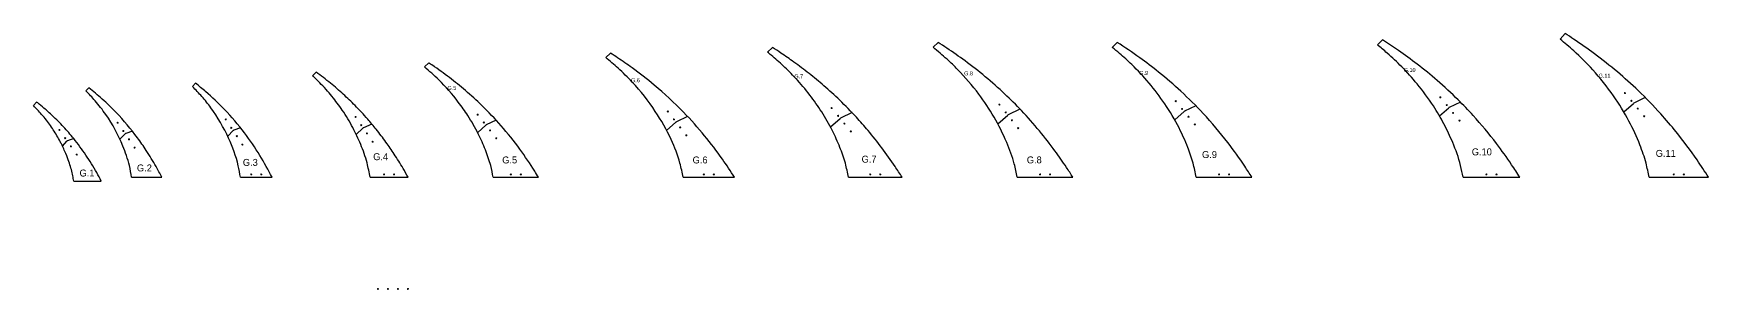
# Model space of a CAD drawing. Header units: inches. Extents: x -1683 to 11264, y -1696 to 865.
# Drawn here: x -1089 to -87, y -1397 to -1244 of the extents above; entities that cross this region are included whole.
import ezdxf

# ---------------------------------------------------------------- set-up
doc = ezdxf.new("R2010")
doc.units = ezdxf.units.IN
doc.header["$MEASUREMENT"] = 0
doc.layers.add('Annotation', color=7, linetype='Continuous', lineweight=9)
doc.layers.add('Drilling', color=3, linetype='Continuous', lineweight=13)
doc.styles.add('Tw Cen MT', font='')
doc.styles.get('Tw Cen MT').set_extended_font_data('Tw Cen MT')

msp = doc.modelspace()

# ---------------------------------------------------------------- linework, layer by layer
for p, q in [((-547.65231, -1249.07402), (-550.68115, -1252.02326)), ((-440.54209, -1249.07911), (-443.57394, -1252.0449)), ((-281.85846, -1247.55765), (-284.9617, -1250.56933)), ((-172.74261, -1243.77145), (-175.74667, -1247.11249)), ((-852.28963, -1261.27812), (-854.80309, -1263.74599)), ((-743.58292, -1255.50165), (-746.44023, -1258.1698)), ((-646.70087, -1252.14277), (-649.68172, -1254.9348)), ((-921.71711, -1269.09682), (-919.62631, -1266.82212)), ((-1057.29743, -1278.05846), (-1055.60489, -1276.15436)), ((-993.54374, -1275.48551), (-991.77309, -1273.46094)), ((-124.7297, -1282.07845), (-131.60806, -1285.44393)), ((-1088.63732, -1286.89659), (-1086.78693, -1284.75857)), ((-599.13434, -1291.03711), (-606.04151, -1294.42159)), ((-498.73695, -1288.92014), (-505.81278, -1292.4158)), ((-406.1874, -1295.37138), (-400.51094, -1290.42357)), ((-393.52035, -1286.98343), (-400.29142, -1290.2782)), ((-247.83181, -1293.03676), (-242.24704, -1288.14997)), ((-235.34524, -1284.76832), (-242.02435, -1288.00251)), ((-137.60742, -1290.6059), (-131.82399, -1285.58691)), ((-1029.5239, -1302.09687), (-1033.35301, -1303.46777)), ((-972.51421, -1305.18822), (-969.17162, -1301.80107)), ((-964.86563, -1300.12344), (-968.80348, -1301.56438)), ((-895.60792, -1304.14588), (-891.61426, -1300.32111)), ((-886.23726, -1297.94075), (-891.31752, -1300.12461)), ((-823.00514, -1303.02062), (-818.12885, -1298.60586)), ((-811.91025, -1295.67373), (-817.87822, -1298.43989)), ((-710.06302, -1301.6808), (-704.42645, -1296.75954)), ((-697.4745, -1293.34486), (-704.20556, -1296.61327)), ((-612.06867, -1299.60205), (-606.2565, -1294.56395)), ((-512.00275, -1297.70458), (-506.02239, -1292.5546)), ((-1071.35403, -1311.0232), (-1068.72464, -1308.11995)), ((-1064.61285, -1306.55928), (-1068.31215, -1307.84681)), ((-1036.96151, -1307.02195), (-1033.73178, -1303.71098)), ((-1064.57407, -1332.01153), (-1048.10926, -1332.01153)), ((-1029.93943, -1329.75167), (-1011.9026, -1329.75167)), ((-964.86724, -1329.75167), (-945.92972, -1329.75167)), ((-887.36521, -1329.75167), (-864.63446, -1329.75167)), ((-813.75451, -1329.75167), (-786.60853, -1329.75167)), ((-700.09391, -1329.75167), (-669.43232, -1329.75167)), ((-601.24903, -1329.75167), (-569.19894, -1329.75167)), ((-500.3704, -1329.75167), (-467.06145, -1329.75167)), ((-393.28193, -1329.75167), (-359.97289, -1329.75167)), ((-233.71656, -1329.75167), (-199.77765, -1329.75167)), ((-122.46061, -1329.75167), (-86.94844, -1329.75167))]:
    msp.add_line(p, q)
for centre, start, end in [((-399.85387, -1291.1774), 115.94739178, 131.07659215), ((-241.58853, -1288.90254), 115.8374018, 131.18658214), ((-131.16856, -1286.34217), 116.07184846, 130.95213547), ((-968.45984, -1302.50348), 110.09857481, 135.37940993), ((-890.92259, -1301.04332), 113.26142354, 133.7625604), ((-817.45769, -1299.34718), 114.86778926, 132.15619467), ((-703.76876, -1297.51283), 115.8999188, 131.12406514), ((-605.6015, -1295.31958), 116.10459351, 130.91939043), ((-505.36985, -1293.31236), 116.29068541, 130.73329853), ((-1067.98344, -1308.79124), 109.19026747, 137.83371647), ((-1033.01594, -1304.40925), 109.69846075, 135.71161894)]:
    msp.add_arc(centre, 1, start, end)
for points, knots in [([(-500.3704, -1329.75167), (-500.89234, -1327.07822), (-502.31872, -1319.92297), (-506.82971, -1307.75887), (-513.83353, -1293.7007), (-523.61831, -1279.02093), (-533.39016, -1267.70264), (-542.78284, -1258.57821), (-547.86355, -1254.36163), (-550.68115, -1252.02326)], [0.5869215208, 0.5869215208, 0.5869215208, 0.5869215208, 8.7503053032, 22.4575233166, 39.3324643021, 55.7873233548, 75.2467234449, 84.0659797444, 95.046041505, 95.046041505, 95.046041505, 95.046041505]), ([(-467.06145, -1329.75167), (-468.33261, -1327.75524), (-471.75587, -1322.39514), (-478.2968, -1313.04975), (-487.16515, -1301.64076), (-497.19954, -1290.31208), (-508.05211, -1279.49266), (-519.30657, -1269.54846), (-530.94872, -1260.46), (-540.43714, -1253.75669), (-545.90155, -1250.21027), (-547.65231, -1249.07402)], [0.6835575084, 0.6835575084, 0.6835575084, 0.6835575084, 7.7834422239, 19.76272703, 34.8896016016, 51.1109699641, 65.1277292557, 80.8396250826, 96.1341473469, 109.4153214058, 115.6766264221, 115.6766264221, 115.6766264221, 115.6766264221]), ([(-393.28193, -1329.75167), (-393.84515, -1326.88853), (-395.07121, -1320.78994), (-398.56497, -1310.90609), (-403.94956, -1298.88975), (-411.65831, -1285.93657), (-421.24262, -1273.31883), (-430.50221, -1263.45215), (-438.06178, -1256.5385), (-442.09967, -1253.24676), (-443.57394, -1252.0449)], [0.5870009751, 0.5870009751, 0.5870009751, 0.5870009751, 9.3307774149, 19.2316136992, 31.9501895949, 48.7957201256, 64.3189308595, 79.4014547586, 89.3231101501, 95.0288489936, 95.0288489936, 95.0288489936, 95.0288489936]), ([(-359.97289, -1329.75167), (-361.37931, -1327.54729), (-365.92305, -1320.44695), (-375.31255, -1307.4055), (-388.01756, -1292.35235), (-402.00835, -1278.41554), (-414.7891, -1267.4463), (-427.54129, -1257.70657), (-436.01252, -1252.08498), (-440.54209, -1249.07911)], [0.6839622943, 0.6839622943, 0.6839622943, 0.6839622943, 8.527951553, 25.9720125275, 48.8508466719, 67.5387887454, 85.1546419685, 99.3428085549, 115.6472300743, 115.6472300743, 115.6472300743, 115.6472300743]), ([(-233.71656, -1329.75167), (-234.17097, -1327.35956), (-235.55514, -1320.22633), (-239.47501, -1309.48289), (-245.04029, -1297.65426), (-252.02996, -1285.84874), (-260.43868, -1274.40429), (-269.86579, -1263.97787), (-277.94822, -1256.32297), (-282.99799, -1252.1803), (-284.9617, -1250.56933)], [0.5864503807, 0.5864503807, 0.5864503807, 0.5864503807, 7.8849225587, 22.3713039664, 34.7186345128, 47.0838083915, 63.4665533801, 77.2309415404, 89.2040982344, 96.822813141, 96.822813141, 96.822813141, 96.822813141]), ([(-199.77765, -1329.75167), (-201.396, -1327.22015), (-205.81681, -1320.32599), (-214.8418, -1307.78594), (-225.5761, -1294.85886), (-237.52765, -1282.38871), (-248.66046, -1272.08801), (-260.6677, -1262.32102), (-271.63274, -1254.28253), (-278.69333, -1249.63918), (-281.85846, -1247.55765)], [0.6843382591, 0.6843382591, 0.6843382591, 0.6843382591, 9.6973154269, 25.2520220839, 47.0031533757, 60.040234369, 77.0491718353, 92.4664490133, 106.4520958169, 117.8156789897, 117.8156789897, 117.8156789897, 117.8156789897]), ([(-122.46061, -1329.75167), (-123.00472, -1326.93086), (-124.29968, -1320.32731), (-128.26721, -1309.03172), (-134.52162, -1295.40592), (-143.85244, -1280.22503), (-155.06365, -1266.23796), (-166.07948, -1255.15141), (-172.96037, -1249.42949), (-175.74667, -1247.11249)], [0.4559592752, 0.4559592752, 0.4559592752, 0.4559592752, 9.0654489574, 20.6265830298, 36.258319174, 53.9806306748, 73.9337089443, 89.904984285, 100.7731843316, 100.7731843316, 100.7731843316, 100.7731843316]), ([(-86.94844, -1329.75167), (-89.19861, -1326.25328), (-95.2253, -1316.90573), (-104.75601, -1304.1977), (-116.52439, -1290.39271), (-128.2186, -1278.36821), (-141.50189, -1266.46643), (-154.45626, -1256.25749), (-165.04339, -1248.78889), (-171.02528, -1244.8906), (-172.74261, -1243.77145)], [0.532808262, 0.532808262, 0.532808262, 0.532808262, 13.0099263009, 33.8950365014, 48.1214968012, 67.41351864, 84.1622722676, 101.5936898048, 116.8640048877, 123.0133565191, 123.0133565191, 123.0133565191, 123.0133565191]), ([(-786.60853, -1329.75167), (-787.37169, -1328.49919), (-790.86968, -1322.77664), (-798.03147, -1312.24872), (-808.54253, -1299.0776), (-819.57109, -1287.46567), (-829.99554, -1277.97958), (-839.88906, -1270.00712), (-847.33481, -1264.61748), (-851.55025, -1261.77643), (-852.28963, -1261.27812)], [0.6752132551, 0.6752132551, 0.6752132551, 0.6752132551, 5.0751650643, 20.7959624531, 38.8368271546, 55.567985526, 68.7827692021, 81.0926040267, 93.6681105197, 96.3429730112, 96.3429730112, 96.3429730112, 96.3429730112]), ([(-700.09391, -1329.75167), (-700.66706, -1326.91694), (-702.26816, -1319.16105), (-707.62069, -1305.74168), (-716.81936, -1289.17903), (-728.00132, -1275.17118), (-738.39871, -1264.86147), (-743.94142, -1260.24916), (-746.44023, -1258.1698)], [0.5875919401, 0.5875919401, 0.5875919401, 0.5875919401, 9.2533203043, 24.3231213088, 43.6827533583, 65.9356454724, 77.811041331, 87.5598871935, 87.5598871935, 87.5598871935, 87.5598871935]), ([(-669.43232, -1329.75167), (-671.79646, -1326.09741), (-677.35054, -1317.54334), (-687.38594, -1304.4245), (-700.78607, -1289.41193), (-715.4259, -1275.90577), (-728.92623, -1265.45334), (-737.79909, -1259.269), (-742.151, -1256.43434), (-743.58292, -1255.50165)], [0.6866403192, 0.6866403192, 0.6866403192, 0.6866403192, 13.7405861143, 31.2778411931, 50.1742281217, 74.0516874098, 90.9080460579, 101.3622644712, 106.4888327835, 106.4888327835, 106.4888327835, 106.4888327835]), ([(-601.24903, -1329.75167), (-601.80774, -1326.92962), (-603.04428, -1320.82092), (-606.39369, -1311.50404), (-611.02323, -1301.1895), (-617.02295, -1290.70116), (-624.37927, -1280.22763), (-632.13164, -1271.08836), (-639.95795, -1263.22558), (-645.72096, -1258.17291), (-648.95257, -1255.53091), (-649.68172, -1254.9348)], [0.5871252245, 0.5871252245, 0.5871252245, 0.5871252245, 9.2072629636, 19.2673249317, 30.1992406608, 43.1039227219, 55.4455889442, 68.5495110238, 79.00412187, 88.7012604034, 91.5266962385, 91.5266962385, 91.5266962385, 91.5266962385]), ([(-569.19894, -1329.75167), (-570.591, -1327.57046), (-574.42606, -1321.5805), (-581.13545, -1312.15758), (-588.9057, -1302.36351), (-597.3031, -1292.82387), (-606.08265, -1283.85047), (-615.57994, -1275.19891), (-624.76557, -1267.62973), (-633.37793, -1261.15849), (-640.71687, -1256.04503), (-645.0325, -1253.23074), (-646.70087, -1252.14277)], [0.6840127432, 0.6840127432, 0.6840127432, 0.6840127432, 8.4461561262, 22.020355561, 35.3645031238, 45.9348935178, 60.1352992213, 73.002102522, 84.458025551, 95.8299652562, 105.3109265894, 111.2860638872, 111.2860638872, 111.2860638872, 111.2860638872]), ([(-887.36521, -1329.75167), (-887.89544, -1326.87166), (-889.16252, -1320.14942), (-892.73502, -1310.20138), (-897.66066, -1299.61872), (-903.45685, -1290.00347), (-910.15522, -1281.06843), (-916.09785, -1274.37133), (-920.22851, -1270.56427), (-921.62723, -1269.18541), (-921.71711, -1269.09682)], [0.5856161292, 0.5856161292, 0.5856161292, 0.5856161292, 9.3601440641, 21.0877460813, 32.1628271699, 44.3533621296, 54.68367632, 65.6368739402, 71.1505408365, 71.5291453981, 71.5291453981, 71.5291453981, 71.5291453981]), ([(-864.63446, -1329.75167), (-865.59481, -1327.94657), (-868.14548, -1323.1889), (-872.68066, -1316.26319), (-877.97707, -1308.42739), (-883.2786, -1301.45869), (-889.42292, -1294.1071), (-895.96363, -1287.07465), (-903.4123, -1279.94769), (-911.1553, -1273.23808), (-916.72776, -1269.01749), (-919.62631, -1266.82212)], [0.652864964, 0.652864964, 0.652864964, 0.652864964, 6.7845070801, 16.8434059212, 25.462165453, 35.1593306673, 43.0937364922, 54.1997575772, 63.9495516522, 74.0101203633, 84.9158673099, 84.9158673099, 84.9158673099, 84.9158673099]), ([(-813.75451, -1329.75167), (-814.19482, -1327.41369), (-815.2731, -1321.82874), (-818.30433, -1313.11489), (-822.76595, -1303.04774), (-828.25684, -1293.4831), (-835.97155, -1282.5451), (-844.59841, -1272.69691), (-851.91476, -1266.27946), (-854.80309, -1263.74599)], [0.5861722264, 0.5861722264, 0.5861722264, 0.5861722264, 7.716156087, 17.6374710539, 28.1700694552, 40.7291241223, 50.6415867302, 68.3039809014, 79.824951923, 79.824951923, 79.824951923, 79.824951923]), ([(-1029.93943, -1329.75167), (-1030.34611, -1327.39002), (-1031.48347, -1320.98906), (-1035.9794, -1308.07813), (-1043.00173, -1295.0056), (-1051.14387, -1284.44337), (-1055.44151, -1279.98417), (-1057.29743, -1278.05846)], [0.7169495563, 0.7169495563, 0.7169495563, 0.7169495563, 7.8985279296, 20.2059614871, 41.5444797521, 52.0954571544, 60.1152146698, 60.1152146698, 60.1152146698, 60.1152146698]), ([(-1011.9026, -1329.75167), (-1013.02735, -1327.60843), (-1015.91084, -1322.14545), (-1020.7378, -1314.21646), (-1028.36293, -1303.19111), (-1037.1161, -1292.81291), (-1047.14288, -1283.08001), (-1052.87986, -1278.38463), (-1055.60489, -1276.15436)], [0.7986776193, 0.7986776193, 0.7986776193, 0.7986776193, 8.0591255597, 19.3290408528, 28.6193013133, 48.2606239186, 59.9328276348, 70.4931336737, 70.4931336737, 70.4931336737, 70.4931336737]), ([(-964.86724, -1329.75167), (-965.26221, -1327.4258), (-966.66375, -1319.36965), (-971.993, -1305.00499), (-979.90117, -1291.34991), (-987.74926, -1281.45418), (-991.64011, -1277.44637), (-993.54374, -1275.48551)], [0.5843950661, 0.5843950661, 0.5843950661, 0.5843950661, 7.6558738882, 25.1001686314, 46.1766004279, 54.7311469317, 62.9258790647, 62.9258790647, 62.9258790647, 62.9258790647]), ([(-945.92972, -1329.75167), (-948.28812, -1325.36084), (-953.25505, -1316.16046), (-962.65698, -1302.45826), (-973.55029, -1289.65608), (-983.66903, -1280.0336), (-989.7319, -1275.11641), (-991.77309, -1273.46094)], [0.6542135461, 0.6542135461, 0.6542135461, 0.6542135461, 15.5986028753, 32.0064999226, 50.3991448471, 65.9318341425, 73.815423361, 73.815423361, 73.815423361, 73.815423361]), ([(-1071.35403, -1311.0232), (-1071.62805, -1310.45479), (-1071.90786, -1309.8894), (-1073.42648, -1306.90105), (-1074.77102, -1304.53493), (-1077.68908, -1299.93917), (-1079.25942, -1297.70954), (-1081.84307, -1294.38033), (-1082.78644, -1293.22541), (-1084.5444, -1291.1863), (-1085.34953, -1290.29265), (-1086.97707, -1288.57086), (-1087.80413, -1287.73634), (-1088.63732, -1286.89659)], [23.5835503919, 23.5835503919, 23.5835503919, 23.5835503919, 25.4961612138, 25.4961612138, 33.7497839845, 33.7497839845, 42.0034067551, 42.0034067551, 46.5219546023, 46.5219546023, 50.1755129445, 50.1755129445, 53.7249253139, 53.7249253139, 53.7249253139, 53.7249253139]), ([(-1064.61285, -1306.55928), (-1066.55968, -1304.15354), (-1070.63873, -1299.4553), (-1076.63429, -1293.44178), (-1081.85782, -1288.77753), (-1085.07123, -1286.12133), (-1086.55935, -1284.93921), (-1086.78693, -1284.75857)], [31.8210253767, 31.8210253767, 31.8210253767, 31.8210253767, 41.1036960305, 50.4718823254, 57.2753390059, 62.1052144066, 62.9768615554, 62.9768615554, 62.9768615554, 62.9768615554]), ([(-1064.57407, -1332.01153), (-1064.66275, -1331.49779), (-1064.7525, -1330.9854), (-1065.05017, -1329.3411), (-1065.26872, -1328.21601), (-1065.81165, -1325.7939), (-1066.15298, -1324.49863), (-1066.9239, -1321.92258), (-1067.35209, -1320.64398), (-1068.43986, -1317.6603), (-1069.12724, -1315.96177), (-1070.33656, -1313.18759), (-1070.83492, -1312.09997), (-1071.35403, -1311.0232)], [1.1834598904, 1.1834598904, 1.1834598904, 1.1834598904, 2.7509820706, 2.7509820706, 6.2309421337, 6.2309421337, 10.3277464598, 10.3277464598, 14.424550786, 14.424550786, 19.9603559999, 19.9603559999, 23.5835503919, 23.5835503919, 23.5835503919, 23.5835503919]), ([(-1048.10926, -1332.01153), (-1049.00526, -1330.30818), (-1051.83186, -1324.98856), (-1057.15818, -1316.37242), (-1062.02505, -1309.75786), (-1064.60614, -1306.56757), (-1064.61285, -1306.55928)], [1.441151261, 1.441151261, 1.441151261, 1.441151261, 7.214480432, 19.5123051678, 31.7890236759, 31.8210253767, 31.8210253767, 31.8210253767, 31.8210253767])]:
    msp.add_open_spline(points, degree=3, knots=knots)
at = {"layer": 'Drilling'}
for centre in [(-247.30285, -1281.94938), (-136.89844, -1279.40183), (-823.02065, -1292.27232), (-709.29251, -1290.40733), (-611.32974, -1288.37788), (-510.97218, -1286.26864), (-507.23729, -1290.96445), (-405.58448, -1284.23765), (-401.76408, -1288.86415), (-243.4933, -1286.58482), (-239.68375, -1291.22026), (-133.07852, -1284.02872), (-129.2586, -1288.65562), (-1073.15443, -1301.42504), (-1038.30855, -1297.12051), (-1034.93132, -1302.07978), (-973.64775, -1295.14451), (-970.34253, -1300.15206), (-896.00991, -1293.61909), (-892.61836, -1298.56858), (-819.31201, -1296.98889), (-815.60337, -1301.70546), (-705.61001, -1295.14433), (-701.92751, -1299.88133), (-607.51092, -1293.00568), (-603.69209, -1297.63349), (-599.87327, -1302.26129), (-503.50241, -1295.66026), (-499.76752, -1300.35607), (-397.94367, -1293.49065), (-394.12326, -1298.11715), (-235.8742, -1295.8557), (-125.43867, -1293.28252), (-1069.7071, -1306.33584), (-1066.25977, -1311.24664), (-1031.55409, -1307.03904), (-1028.17686, -1311.9983), (-967.03731, -1305.1596), (-963.73208, -1310.16715), (-889.22682, -1303.51806), (-885.83527, -1308.46755), (-811.89474, -1306.42203), (-698.24501, -1304.61834), (-1062.81244, -1316.15743), (-958.39848, -1328.00167), (-952.39848, -1328.00167), (-878.99984, -1328.00167), (-872.99984, -1328.00167), (-803.18152, -1328.00167), (-797.18152, -1328.00167), (-687.76311, -1328.00167), (-681.76311, -1328.00167), (-588.22398, -1328.00167), (-582.22398, -1328.00167), (-486.71592, -1328.00167), (-480.71592, -1328.00167), (-379.62741, -1328.00167), (-373.62741, -1328.00167), (-219.74711, -1328.00167), (-213.74711, -1328.00167), (-107.70453, -1328.00167), (-101.70453, -1328.00167), (-882.69252, -1396.48215), (-876.69252, -1396.48215), (-870.69252, -1396.48215), (-864.69252, -1396.48215)]:
    msp.add_circle(centre, 0.3225, dxfattribs=at)

# ---------------------------------------------------------------- texts
at = {"layer": 'Annotation', "color": 7, "attachment_point": 7, "line_spacing_factor": 0.481418, "style": 'Tw Cen MT'}
for s, insert, char_height in [('{\\H0.59259x;G.6}', (-731.28247, -1272.93894), 4), ('{\\H0.59259x;G.7}', (-633.64748, -1270.6271), 4), ('{\\H0.59259x;G.8}', (-532.1115, -1268.80079), 4), ('{\\H0.59259x;G.9}', (-427.38324, -1268.57014), 4), ('{\\H0.59259x;G.10}', (-269.2357, -1266.74477), 4), ('{\\H0.59259x;G.11}', (-152.65666, -1270.17867), 4), ('{\\H0.59259x;G.5}', (-841.07566, -1277.51025), 4), ('{\\H0.59259x;G.2}', (-1026.7764, -1326.27364), 7), ('{\\H0.59259x;G.3}', (-963.45227, -1322.95652), 7), ('{\\H0.59259x;G.4}', (-885.51202, -1319.55022), 7), ('{\\H0.59259x;G.5}', (-808.34659, -1321.50013), 7), ('{\\H0.59259x;G.6}', (-694.4838, -1321.49651), 7), ('{\\H0.59259x;G.7}', (-593.42093, -1321.03568), 7), ('{\\H0.59259x;G.8}', (-494.61959, -1321.48402), 7), ('{\\H0.59259x;G.9}', (-389.84719, -1318.27032), 7), ('{\\H0.59259x;G.10}', (-228.53125, -1316.66321), 7), ('{\\H0.59259x;G.11}', (-118.53039, -1317.56656), 7), ('{\\H0.59259x;G.1}', (-1061.12273, -1329.30785), 7)]:
    msp.add_mtext(s, dxfattribs=dict(at, insert=insert, char_height=char_height))

doc.saveas('drawing.dxf')
